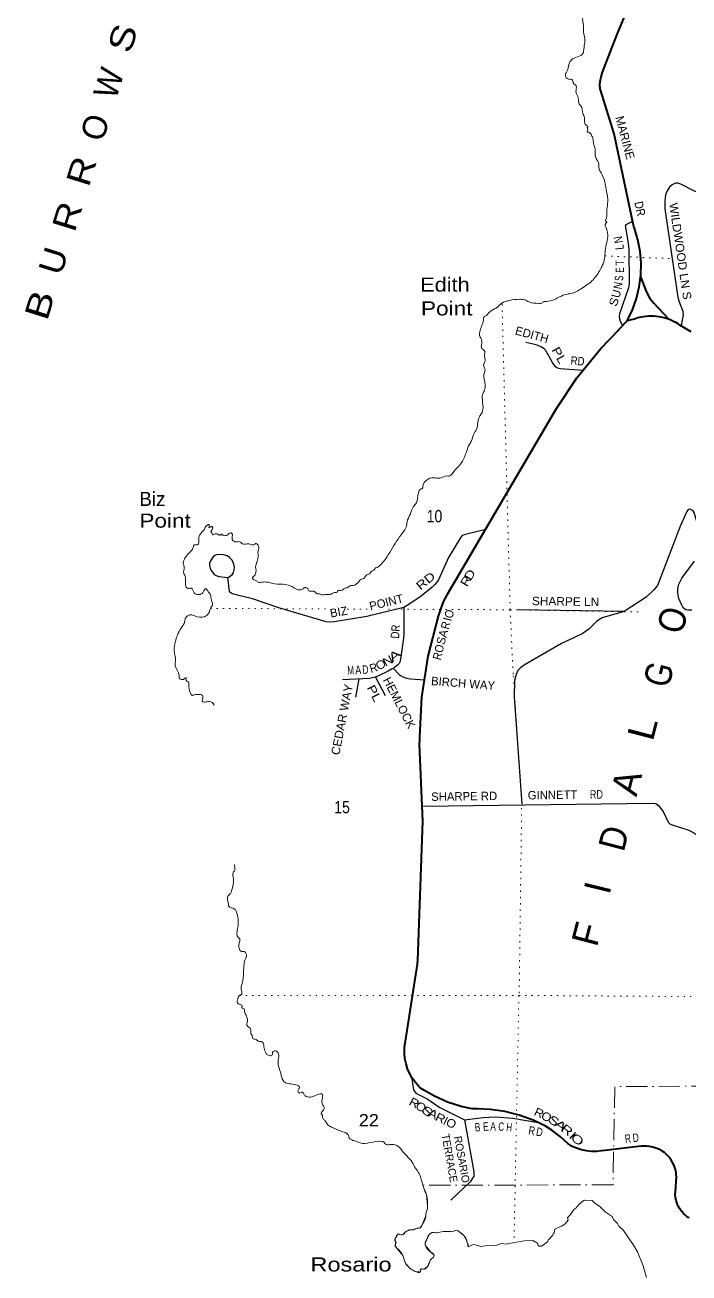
# Model space of a CAD drawing. Header units: feet. Extents: x -493433 to -244333, y 184684 to 373072.
# Drawn here: x -412819 to -403389, y 340089 to 357814 of the extents above; entities that cross this region are included whole.
import ezdxf
from ezdxf.enums import TextEntityAlignment as Align

# ---------------------------------------------------------------- set-up
doc = ezdxf.new("R2010")
doc.units = ezdxf.units.FT
doc.header["$LTSCALE"] = 60
doc.linetypes.add('DOT_DASHED', pattern=[7.7, 5, -1.2, 0.3, -1.2])
doc.linetypes.add('DOTTED', pattern=[1.5, 0.3, -1.2])
for name, color, linetype, lineweight in [('26', 7, 'Continuous', 40), ('27', 7, 'Continuous', 13), ('29', 7, 'Continuous', 25), ('30', 7, 'Continuous', 13), ('39', 7, 'Continuous', 13), ('41', 7, 'Continuous', 13), ('44', 7, 'DOT_DASHED', 13), ('7', 7, 'DOTTED', 13)]:
    doc.layers.add(name, color=color, linetype=linetype, lineweight=lineweight)
doc.layers.add('42', color=7, linetype='Continuous')

msp = doc.modelspace()

# ---------------------------------------------------------------- linework, layer by layer
at = {"layer": '26'}
for points in [[(-404268.77, 353613.73), (-404255.11, 353638.73), (-404193.05, 353768.74), (-404136.51, 353928.25), (-404096.96, 354092.81), (-404074.81, 354260.59), (-404070.33, 354429.77), (-404083.56, 354598.49), (-404114.35, 354764.91), (-404162.37, 354927.19), (-404171.09, 354951.24), (-404188.36, 355013.93), (-404453.34, 356267.34), (-404640.17, 356877.82), (-404648.4, 356904.72), (-404653, 356927.82), (-404654.45, 356939.73), (-404654.65, 356952.2), (-404653.18, 356977.64), (-404650.62, 357002.2), (-404649.51, 357012.82), (-404637.3, 357078.18), (-404618.33, 357141.9), (-404592.81, 357203.29), (-404415.55, 357669.52), (-404296.85, 357954.32)], [(-404077.97, 354236.66), (-403993.71, 354020.88), (-403951.05, 353940.77), (-403894.02, 353865.97), (-403677.86, 353635.13)], [(-403358.63, 353456.84), (-403517.35, 353552.97), (-403542.6, 353568.26), (-403567.35, 353582.26), (-403598.92, 353600.11), (-403668.07, 353630.79), (-403740.05, 353654.06), (-403814.07, 353669.68), (-403889.31, 353677.48), (-403964.96, 353677.38), (-404040.19, 353669.36), (-404114.16, 353653.53), (-404161.08, 353638.21), (-404186.1, 353630.04), (-404211.08, 353625.11), (-404243.77, 353618.66), (-404268.77, 353613.73)], [(-404067.06, 341889.52), (-404585.54, 341829.73), (-404631.15, 341824.46), (-404635.54, 341823.79), (-404699.01, 341816.58), (-404772.63, 341815.96), (-404845.91, 341823.05), (-404918.06, 341837.75), (-404988.27, 341859.91), (-405055.77, 341889.3), (-405082.83, 341907.37), (-405108.47, 341928.64), (-405217.09, 342029.27), (-405338.02, 342119.98), (-405442.76, 342182.61), (-405463.19, 342194.83), (-405492.76, 342208.73), (-405603.84, 342260.98), (-405800.19, 342332.5), (-406002.93, 342383.1), (-406209.85, 342412.22), (-406393.68, 342418.68), (-406419.22, 342419.58), (-406443.68, 342420.89), (-406466.39, 342422.1), (-406491.33, 342423.44), (-406516.39, 342429.19), (-406625.32, 342454.21), (-406817.67, 342516.61), (-407002.45, 342598.77), (-407152.63, 342685.39), (-407177.7, 342699.84), (-407202.63, 342716.36), (-407207.84, 342719.81), (-407225.4, 342737.1), (-407275.13, 342793.38), (-407318.7, 342854.55), (-407355.63, 342919.94), (-407385.53, 342988.83), (-407408.07, 343060.47), (-407422.99, 343134.08), (-407430.14, 343208.84), (-407429.43, 343283.94), (-407423.74, 343333.55), (-407420.88, 343358.55), (-407417.09, 343383.55), (-407244.13, 344475.08), (-407244.07, 344475.79), (-407242.63, 344493.94), (-407241.43, 344525.79), (-407166.78, 346504.98), (-407214.29, 347601.45), (-407214.05, 347653.07), (-407213.93, 347678.3), (-407212.72, 347703.07), (-407185.16, 348266.91), (-407095, 348849.52), (-406944.43, 349419.52), (-406889.25, 349581.57), (-406880.71, 349606.65), (-406868.98, 349631.57), (-406846.53, 349679.25), (-406834.82, 349704.11), (-406820.05, 349729.25), (-405298.1, 352318.49), (-405283.41, 352343.49), (-405268.92, 352368.49), (-404983.35, 352800.96), (-404638.96, 353219.66), (-404527.19, 353337.33), (-404502.89, 353362.92), (-404480.1, 353387.33), (-404292.11, 353588.73), (-404268.77, 353613.73)], [(-403431.29, 340899.54), (-403436.32, 340903.69), (-403467.97, 340933.12), (-403496.36, 340965.69), (-403521.2, 341001.06), (-403542.2, 341038.82), (-403559.14, 341078.58), (-403571.83, 341119.89), (-403580.13, 341162.29), (-403583.96, 341205.34), (-403583.26, 341248.54), (-403581.09, 341266.44), (-403578.07, 341291.25), (-403576.31, 341316.44), (-403571.41, 341386.4), (-403569.66, 341411.4), (-403567.7, 341436.4), (-403567.75, 341454.76), (-403570.75, 341485.73), (-403573.19, 341510.99), (-403577.51, 341535.73), (-403586.83, 341575.14), (-403601.98, 341618.38), (-403621.56, 341659.8), (-403645.36, 341698.95), (-403673.13, 341735.4), (-403704.55, 341768.75), (-403739.29, 341798.62), (-403776.96, 341824.71), (-403817.15, 341846.71), (-403859.42, 341864.39), (-403903.31, 341877.56), (-403948.33, 341886.06), (-403993.99, 341889.82), (-404067.06, 341889.52)], [(-403388.71, 340871.61), (-403400.88, 340877.88), (-403416.65, 340887.91), (-403431.28, 340899.54)]]:
    msp.add_lwpolyline(points, dxfattribs=at)
at = {"layer": '29'}
for p, q in [((-404312.29, 349485.12), (-405825.18, 349507.39)), ((-408075.96, 348525.81), (-408126.65, 348265.16)), ((-407838.96, 348551.66), (-407704.67, 348292.51))]:
    msp.add_line(p, q, dxfattribs=at)
for points in [[(-402855.51, 355423.92), (-403258.9, 355436.56), (-403312.95, 355453.81), (-403504.51, 355555.41), (-403548.02, 355566.51), (-403582.98, 355566.95), (-403626.83, 355543.86), (-403666.06, 355511.53), (-403696.38, 355467.69), (-403723.76, 355403.01), (-403730.68, 355317.58), (-403731.52, 355204.74), (-403547.43, 353950.24), (-403529.9, 353883.71), (-403476.97, 353750.42), (-403472.2, 353699), (-403500.57, 353542.8)], [(-404190.23, 355020.72), (-404284.6, 354975.85), (-404294.75, 354959.43), (-404293.3, 354941.58), (-404251.36, 354712.12), (-404243.05, 354624.89), (-404240.75, 354144.64), (-404248.11, 354082.87), (-404376.92, 353710.54), (-404381.54, 353675.91), (-404378, 353642.09), (-404365.38, 353608.95), (-404331.4, 353546.64)], [(-404896.24, 352906.86), (-405219.01, 352930), (-405258.56, 352939.35), (-405286.26, 352960.13), (-405328.98, 353021.72), (-405416.05, 353179.11), (-405422.42, 353191.03), (-405445.93, 353214.03), (-405493.97, 353244.13), (-405545.3, 353264.54), (-405580.43, 353275.87), (-405705.23, 353303.43)], [(-403177.99, 350444.12), (-403291.04, 350809.27), (-403315.26, 350888.98), (-403332.27, 350914.28), (-403375.26, 350939.78), (-403402.96, 350930.55), (-403421.14, 350905.24), (-403508.06, 350705.2), (-403838.11, 349854.6), (-403887.63, 349789.91), (-403997.27, 349689.57), (-404312.29, 349485.12)], [(-406279.65, 350648.62), (-406583.31, 350574.97), (-406611, 350561.12), (-406629.09, 350537.78), (-406805.73, 350250.32), (-406947.96, 349933.08), (-406997.52, 349868.54), (-407035.66, 349829.18), (-407194.91, 349699.87), (-407365.69, 349582.11), (-407440.91, 349541.91), (-407964.87, 349413.2), (-408427.36, 349335.06), (-408491.98, 349332.75), (-408540.71, 349337.35), (-409214.44, 349536.01), (-409590.36, 349662.93), (-409855.97, 349732.21), (-409892.08, 349746.78), (-409909.06, 349757.6), (-409913.67, 349766.84), (-409936.08, 349968.41)], [(-409934.08, 349966.38), (-409902.13, 349988.5), (-409872.13, 350016.21), (-409858.28, 350036.99), (-409848.18, 350073.95), (-409844.43, 350115.5), (-409851.36, 350157.06), (-409878.92, 350215.02), (-409913.67, 350249.42), (-409948.29, 350274.82), (-409999.07, 350288.67), (-410055.6, 350295.44), (-410102.92, 350290.98), (-410142.16, 350267.89), (-410185.71, 350204.45), (-410197.55, 350168.6), (-410197.55, 350140.9), (-410188.32, 350097.03), (-410171.13, 350061.56), (-410130.62, 350011.59), (-410105.23, 349995.43), (-410067.08, 349981.97), (-409936.08, 349968.41)], [(-403347.57, 349503.6), (-403407.58, 349503.6), (-403432.3, 349508.22), (-403454.44, 349522.28), (-403470.59, 349538.44), (-403495.28, 349582.1), (-403533.46, 349668.19), (-403544.45, 349709.3), (-403546.05, 349757.58), (-403546.75, 349808.58), (-403532.2, 349873.03), (-403489.98, 349955.16), (-403309.77, 350200.37)], [(-407440.91, 349541.91), (-407436.68, 349158.64), (-407443.61, 349107.72), (-407487.21, 348808.68), (-407494.95, 348764.74), (-407498.41, 348755.15), (-407504.76, 348746.49), (-407524.95, 348727.8), (-407573.42, 348689.92), (-407603.42, 348670.07), (-407662.58, 348637.8), (-407799.6, 348568.48), (-407830.17, 348555.42), (-407864.22, 348545.39), (-407926, 348534.26), (-408311.6, 348512.53)], [(-404312.29, 349485.12), (-404621.54, 349392.77), (-404697.08, 349345.75), (-404810.79, 349231.14), (-404904.84, 349165.19), (-405200.86, 349031.87), (-405715.5, 348732.41), (-405775.51, 348690.84), (-405818.42, 348644.9), (-405844.75, 348589.25), (-405868.39, 348502.74), (-405872.45, 348270.6), (-405761.67, 346746.68)], [(-407588.84, 348679.72), (-407506.49, 348591.57), (-407486.29, 348575.04), (-407451.62, 348556.99), (-407400.32, 348538.46), (-407345, 348527.63), (-407147.13, 348512.64)], [(-407176.07, 346719.44), (-403908.03, 346763.6), (-403859.92, 346755.92), (-403827.61, 346732.83), (-403757.99, 346645.29), (-403684.52, 346492.7), (-403661.44, 346469.61), (-403628.94, 346452.84), (-403393.68, 346379.79), (-403310.63, 346335.69), (-403073.67, 346120.84), (-402932.13, 346017.05), (-402849.04, 345970.87), (-402704.8, 345903.54), (-402109.93, 345687.68)], [(-407328.75, 342874.53), (-407301.06, 342689.81), (-407268.75, 342643.63), (-407107.19, 342560.51), (-406926.41, 342438.03), (-406576.36, 342264.96), (-406310.56, 342296.31), (-406133.24, 342306.52), (-405888.96, 342289.49), (-405533.17, 342228.02)], [(-406576.36, 342264.96), (-406444.58, 341527.63), (-406447.12, 341466.05), (-406494.55, 341385.47), (-406771.8, 341123.28)]]:
    msp.add_lwpolyline(points, dxfattribs=at)
at = {"layer": '39'}
msp.add_line((-409840.5, 345862.89), (-409845.15, 345892.2), dxfattribs=at)
for points in [[(-406172.3, 362379.02), (-406170.89, 362354.76), (-406122.33, 362280.81), (-406078.37, 362263.52), (-406062.7, 362244.93), (-406013.57, 362193.18), (-406000.53, 362150.45), (-405951.19, 362106.77), (-405904.33, 362044.98), (-405885.29, 362000.06), (-405801.55, 361880.79), (-405777.71, 361866.04), (-405740.94, 361804.51), (-405707.47, 361771.34), (-405684.97, 361704.13), (-405669.15, 361691.6), (-405631.85, 361650.25), (-405600.1, 361629.24), (-405595.34, 361578.64), (-405533.28, 361558.85), (-405532.35, 361516.43), (-405478.61, 361486.77), (-405459.67, 361437.83), (-405410.49, 361388.09), (-405369.94, 361316.37), (-405328.52, 361278.95), (-405321.38, 361242.43), (-405236.77, 361157.45), (-405225.9, 361108.72), (-405190.62, 361067.42), (-405163.99, 361004.14), (-405144.18, 360989.49), (-405107.39, 360927.96), (-405085.68, 360909.23), (-405021.9, 360798.54), (-405014.45, 360774.12), (-404993.1, 360741.26), (-404973.17, 360651.91), (-404963.45, 360637.52), (-404966.85, 360583.09), (-404970.16, 360532.71), (-404989.55, 360484.76), (-405041.86, 360411.42), (-405167.19, 360245.07), (-405229.81, 360163.92), (-405262.58, 360065.84), (-405266.87, 360055.86), (-405269.81, 360019.59), (-405250.3, 359914.09), (-405248.96, 359887.81), (-405264.26, 359841.77), (-405301.9, 359790.25), (-405318.44, 359774.54), (-405306.59, 359764.13), (-405323.4, 359738.32), (-405305.4, 359731.8), (-405297.95, 359707.38), (-405276.44, 359680.57), (-405262.78, 359662.05), (-405206.04, 359513.19), (-405188.35, 359494.55), (-405199.41, 359456.49), (-405193.72, 359442.2), (-405196.04, 359430.15), (-405210.41, 359341.68), (-405200.73, 359246.54), (-405173.52, 359205.46), (-405184.69, 359163.34), (-405195.07, 359151.51), (-405167.77, 359114.45), (-405143.04, 359055.26), (-405149.71, 359031.2), (-405141.21, 358889.66), (-405117.83, 358778), (-405123.56, 358711.53), (-405153.08, 358661.82), (-405133.74, 358629.01), (-405127.84, 358622.8), (-405114.91, 358576.04), (-405085.43, 358544.98), (-405068.87, 358481.96), (-405018.8, 358387.79), (-405009.03, 358375.42), (-404994.64, 358306.4), (-404965.83, 358249.12), (-404930.45, 358133.12), (-404933.5, 358092.82), (-404922.58, 358046.11), (-404894.79, 357869.74), (-404886.08, 357736.25), (-404886.55, 357718.09), (-404867.7, 357586.37), (-404874.78, 357546.18), (-404885.47, 357443.49), (-404908.99, 357391.61), (-404927.46, 357379.98), (-405021.2, 357344.05)], [(-405021.2, 357344.05), (-405068.57, 357306.92), (-405091.88, 357263.11), (-405127.19, 357144.9), (-405144.24, 357109.01), (-405131.3, 357062.24), (-405119.47, 357051.83), (-405075.31, 357042.61), (-405053.22, 357038), (-405032.18, 356993.04), (-405016.6, 356970.43), (-405002.64, 356964.01), (-404989.92, 356909.17), (-404993.26, 356856.76), (-404987.74, 356836.42), (-404957.52, 356754.88), (-404949.03, 356692.08), (-404925.45, 356667.23), (-404895.97, 356557.45), (-404873.31, 356496.29), (-404853.69, 356394.83), (-404826.13, 356367.87), (-404834.51, 356355.97), (-404827.16, 356327.52), (-404836.15, 356291.41), (-404811.95, 356290.78), (-404788.21, 356272), (-404761.17, 356224.86), (-404753.51, 356208.51), (-404745.48, 356127.54), (-404728.67, 356074.61), (-404719.5, 355959.29), (-404698.76, 355902.23), (-404675.64, 355859.23), (-404663.9, 355766.05), (-404636.95, 355714.89), (-404559.09, 355444.34), (-404542.37, 355308.64), (-404555.39, 355193.9), (-404555.58, 355107.09), (-404555.89, 355094.98), (-404561.88, 355018.42), (-404555.88, 355016.25), (-404566.33, 355002.39), (-404560.37, 354919.46), (-404564.01, 354697.47), (-404581.16, 354578.8), (-404587.31, 354496.19), (-404620.03, 354400.12), (-404656.21, 354326.36), (-404766.91, 354179.85), (-404929.31, 354062.92), (-405088.41, 353996.4), (-405120.78, 353993.2), (-405226.78, 353951.54), (-405245.13, 353943.94), (-405286.09, 353920.77), (-405451.75, 353885.58)], [(-405523.73, 353860.32), (-405660.45, 353880.02), (-405722.25, 353909.89), (-405794.69, 353917.83), (-405938.4, 353901.37), (-405997.34, 353884.73), (-406087.51, 353830.55), (-406106.23, 353808.82), (-406149.3, 353781.67), (-406243.86, 353713.46), (-406272.92, 353681.91), (-406295.36, 353672.4), (-406308.59, 353628.33), (-406361.46, 353454.06), (-406358.92, 353395.45), (-406333.99, 353344.32), (-406335.74, 353275.74), (-406338.07, 353263.68), (-406323.32, 353208.79), (-406297.51, 353191.96), (-406295.54, 353111.16), (-406284.88, 353054.35), (-406298.06, 353012.3), (-406306.9, 352982.24), (-406286.21, 352923.16), (-406304.81, 352826.74), (-406295.81, 352784.1), (-406293.77, 352626.58), (-406317.29, 352574.7), (-406321.65, 352324.47), (-406353.34, 352268.77), (-406357.53, 352262.82), (-406388.17, 352168.73), (-406404.55, 352080.33), (-406446.9, 352002.68), (-406477.54, 351908.6), (-406511.35, 351848.91), (-406550.18, 351751), (-406614.48, 351603.26), (-406741.35, 351455.14), (-406793, 351408.03), (-406827.27, 351408.92), (-406908.66, 351382.77), (-406983.38, 351380.67), (-407094.76, 351365.4), (-407170.18, 351256.31), (-407170.33, 351250.26), (-407170.54, 351242.19), (-407193.19, 351224.61), (-407242.91, 351094.67), (-407252.06, 351052.51), (-407273.35, 351008.65), (-407302.51, 350973.07), (-407349.71, 350863.26), (-407392.71, 350759.39), (-407400.2, 350703.06), (-407438.5, 350625.32), (-407478.15, 350573.86), (-407637.89, 350323.63), (-407750.86, 350167.07), (-407804.57, 350117.99), (-407833.11, 350106.62), (-407845.32, 350102.9), (-407849.71, 350088.89), (-407890.81, 350059.66), (-407928.14, 350020.26), (-407975.18, 349995.23), (-408006.52, 349953.66), (-408061.63, 349928.84), (-408076.31, 349907.01), (-408090.84, 349891.24), (-408174.6, 349851.02), (-408190.74, 349851.43), (-408246, 349820.57), (-408274.39, 349815.25), (-408331.78, 349780.4), (-408376.14, 349781.55), (-408380.44, 349771.57), (-408395.01, 349753.78), (-408421.28, 349752.43), (-408486.53, 349725.87), (-408547.03, 349727.43), (-408605.72, 349720.88), (-408625.63, 349731.49), (-408667.87, 349736.62), (-408709.5, 349765.97), (-408769.84, 349773.59), (-408785.92, 349776.03), (-408795.44, 349798.48), (-408845.24, 349824), (-408880.19, 349798.66), (-408962.87, 349800.8), (-408998.66, 349821.92), (-409112.52, 349867.27), (-409275.71, 349877.55), (-409390.09, 349902.73), (-409479.08, 349894.94)], [(-405451.75, 353885.58), (-405465.91, 353874.59), (-405500.14, 353858.48), (-405523.46, 353863.25)], [(-409479.08, 349894.94), (-409509.17, 349901.78), (-409522.98, 349914.25), (-409588.56, 349954.3), (-409577.85, 349978.26), (-409557.27, 349993.87), (-409546.47, 350021.86), (-409537.07, 350074.1), (-409543.8, 350126.76), (-409530.62, 350168.83), (-409528.29, 350180.87), (-409508.2, 350257.07), (-409507.95, 350345.89), (-409499.07, 350377.97), (-409502.32, 350408.33), (-409521.73, 350439.12), (-409547.68, 350449.88), (-409553.94, 350441.97), (-409602.59, 350433.14), (-409640.65, 350444.21), (-409729.43, 350444.5), (-409757.09, 350467.43), (-409789.16, 350476.33), (-409839.63, 350475.62), (-409878.72, 350525.09), (-409873.36, 350577.43), (-409877.19, 350585.61), (-409892.96, 350600.15), (-409909.14, 350598.55), (-409956.5, 350561.42), (-410004.75, 350568.73), (-410022.89, 350569.2), (-410020.67, 350577.22), (-410034.63, 350583.64), (-410053.3, 350563.94), (-410075.12, 350578.64), (-410135.67, 350578.18), (-410153.97, 350572.6), (-410165.25, 350605.19), (-410175.23, 350609.49), (-410172.6, 350633.64), (-410153.83, 350657.39), (-410159.11, 350687.81), (-410162.99, 350693.96), (-410171.21, 350688.12), (-410185.42, 350684.45), (-410205.85, 350674.89), (-410202.76, 350717.21), (-410239.41, 350704.02), (-410271, 350652.35), (-410335.57, 350573.27), (-410350.86, 350527.23), (-410356.96, 350446.64), (-410375.52, 350430.97), (-410424.12, 350424.15), (-410426.39, 350414.12), (-410531.02, 350267.43), (-410560.59, 350215.71), (-410571.65, 350177.64), (-410557.32, 350106.62), (-410565.32, 350030.11), (-410546.23, 349987.21), (-410539.14, 349948.67), (-410528, 349831.29), (-410506.28, 349812.56), (-410475.98, 349813.79), (-410455.77, 349815.29), (-410417.13, 349747.66), (-410330.88, 349727.25), (-410322.76, 349729.06), (-410287.65, 349760.45), (-410252.14, 349807.98), (-410224.68, 349776.99), (-410183.82, 349717.39), (-410177.14, 349662.71), (-410163.95, 349626.03), (-410157.11, 349577.4), (-410186.58, 349529.71), (-410199.91, 349481.61), (-410237.6, 349428.07), (-410270.37, 349408.73), (-410409.27, 349422.43), (-410461.34, 349437.91), (-410528.8, 349403.32), (-410547.98, 349363.44), (-410548.19, 349355.37), (-410559.35, 349313.27), (-410616, 349227.93), (-410665.21, 349118.16), (-410687.44, 349037.99), (-410695.21, 348890.82), (-410682.01, 348775.4), (-410686.61, 348753.32), (-410668.55, 348670.07), (-410632.23, 348590.4), (-410621.73, 348527.55), (-410569.55, 348516.1)], [(-410569.55, 348516.1), (-410555.02, 348531.87), (-410530.52, 348543.35), (-410529.38, 348509.01), (-410503.73, 348486.13), (-410490.53, 348449.45), (-410490.74, 348441.38), (-410469.47, 348325.76), (-410440.05, 348292.7), (-410425.83, 348296.37), (-410363.01, 348306.85), (-410298.83, 348291.05), (-410298.31, 348232.5), (-410304.92, 348210.46), (-410264.9, 348197.31), (-410198.14, 348203.66), (-410138.68, 348161.73), (-410138.98, 348149.63)], [(-409841.79, 345846.57), (-409845.78, 345796.21), (-409856.12, 345786.38), (-409863.76, 345723.99), (-409858.69, 345685.51), (-409885.19, 345516.62), (-409900.28, 345478.65), (-409904.46, 345472.71), (-409920.91, 345461.02), (-409944.32, 345413.18), (-409928.43, 345323.94), (-409926.87, 345305.74), (-409831.47, 345248.75), (-409810.52, 345199.76), (-409801.16, 345171.26), (-409789.92, 345057.91), (-409799.93, 344981.46), (-409787.15, 344849.91), (-409769.36, 344835.32), (-409770.23, 344801.02), (-409780.55, 344712.46), (-409773.11, 344688.04), (-409733.6, 344654.73), (-409727.5, 344656.58), (-409685.57, 344639.35), (-409677.17, 344572.51), (-409687.77, 344552.6), (-409707.93, 344474.39), (-409714.78, 344363.54), (-409735.08, 344200.54), (-409750.57, 344146.44), (-409740.02, 344085.61), (-409745.13, 344043.34), (-409769.59, 344033.89), (-409801.63, 343964.06), (-409804.21, 343941.92), (-409792.88, 343911.35), (-409748.78, 343900.11), (-409735.08, 343883.61), (-409735.53, 343865.45), (-409741.89, 343853.5), (-409739.52, 343867.56)], [(-409842.65, 345850.94), (-409840.5, 345862.89), (-409841.17, 345854.49)], [(-409734.09, 343843.21), (-409709.89, 343842.57), (-409699.17, 343787.8), (-409672.12, 343740.66), (-409662.87, 343708.12), (-409657.54, 343679.72), (-409667.35, 343611.34), (-409659.69, 343594.99), (-409633.94, 343576.15), (-409614.29, 343555.45), (-409609.88, 343490.75), (-409592.41, 343464.04), (-409589.09, 343435.7), (-409571.5, 343413.03), (-409549.38, 343410.44), (-409507.7, 343383.12), (-409453.51, 343371.63), (-409445.6, 343365.37), (-409432, 343344.82), (-409427.08, 343300.28), (-409404.73, 343227.03), (-409383.37, 343194.18), (-409361.45, 343183.51), (-409313.16, 343178.23), (-409295.58, 343234.29), (-409277.13, 343245.93), (-409221.43, 343214.2), (-409222.04, 343111.26), (-409210.7, 343001.95), (-409182.71, 342912.41), (-409179.14, 342894.15), (-409137.05, 342804.23), (-409042.99, 342773.53), (-408952.66, 342755.04), (-408924.83, 342738.17), (-408923.49, 342711.88), (-408942.51, 342678.06), (-408941.06, 342655.82), (-408923.11, 342647.28), (-408878.44, 342658.23), (-408862.83, 342637.64), (-408839.4, 342606.75), (-408767.27, 342586.71), (-408683.87, 342612.82), (-408594.74, 342626.65), (-408598.35, 342564.17), (-408600.73, 342550.09), (-408594.36, 342483.31), (-408571.19, 342442.34), (-408571.64, 342424.18), (-408590.62, 342392.37), (-408611.91, 342348.51), (-408596.24, 342329.94), (-408592.99, 342299.57), (-408571.73, 342262.68), (-408555.9, 342250.16), (-408520.95, 342196.77), (-408465.36, 342161.01), (-408333.61, 342105.11), (-408230.09, 342049.93), (-408213.02, 342007.1), (-408195.33, 341988.47), (-408161.46, 341971.44), (-408137.37, 341966.78), (-408059.44, 341936.5), (-407920.1, 341940.96), (-407754.19, 341958.85), (-407726.12, 341952.07), (-407710.39, 341935.51), (-407704.6, 341925.27), (-407672.7, 341910.32), (-407599.9, 341916.5), (-407519.91, 341888.18), (-407498.19, 341869.45), (-407425.8, 341780.77), (-407370.66, 341726.85), (-407306.28, 341640.39), (-407296.72, 341619.96), (-407201.97, 341458.02), (-407190.9, 341417.37), (-407168.8, 341335.05)], [(-407168.8, 341335.05), (-407161.41, 341307.59), (-407117.75, 341199.46), (-407101.5, 341045.63), (-407102.48, 341007.3), (-407124.65, 340929.14), (-407125.37, 340900.9), (-407185.38, 340763.17), (-407208.43, 340729.45), (-407230.71, 340725.98), (-407252.89, 340726.56), (-407301.91, 340703.61), (-407348.33, 340702.8), (-407407.48, 340678.09), (-407415.7, 340672.24), (-407452.97, 340634.86), (-407483.37, 340629.6), (-407517.29, 340644.6)], [(-407517.29, 340644.6), (-407561.29, 340581.14), (-407564.23, 340544.89), (-407550.47, 340530.4), (-407561.84, 340480.22), (-407538.57, 340443.29), (-407452.52, 340336.08), (-407412.95, 340226.05), (-407342.26, 340149.52), (-407300.53, 340124.21), (-407290.55, 340119.92), (-407262.68, 340105.07), (-407208.23, 340103.65), (-407194.96, 340149.73), (-407176.87, 340147.25), (-407148.68, 340144.5), (-407101.38, 340179.6), (-407064.89, 340265.46), (-407052.23, 340287.34), (-407017.28, 340312.68), (-407010.46, 340342.78), (-407049.81, 340382.15), (-407133.95, 340485.27), (-407130.8, 340529.6), (-407124.44, 340541.55), (-407075.55, 340639.19), (-407036.61, 340662.41), (-406978.14, 340660.89), (-406880.89, 340676.53), (-406729.35, 340684.72), (-406690.72, 340695.82), (-406664.76, 340685.06), (-406587.72, 340620.48), (-406543.24, 340544.63), (-406541.8, 340522.39), (-406526.43, 340491.71)], [(-406526.43, 340491.71), (-406527.67, 340483.5), (-406528.82, 340470.02)]]:
    msp.add_spline(points, degree=3, dxfattribs=at)
at = {"layer": '44'}
for points in [[(-402393, 345402.87), (-402393.04, 345404.36), (-403041.02, 345401.21), (-403055.93, 342743.36), (-404444.1, 342735.56), (-404467.49, 341342.62), (-407168.73, 341334.82)], [(-407168.73, 341334.82), (-407161.41, 341307.59), (-407117.75, 341199.46), (-407101.5, 341045.63), (-407102.48, 341007.3), (-407124.65, 340929.14), (-407125.37, 340900.9), (-407185.38, 340763.17), (-407208.43, 340729.45), (-407230.71, 340725.98), (-407252.89, 340726.56), (-407301.91, 340703.61), (-407348.33, 340702.8), (-407407.48, 340678.09), (-407415.7, 340672.24), (-407452.97, 340634.86), (-407483.37, 340629.6), (-407517.29, 340644.6), (-407561.29, 340581.14), (-407564.23, 340544.89), (-407550.47, 340530.4), (-407561.84, 340480.22), (-407538.57, 340443.29), (-407452.52, 340336.08), (-407412.95, 340226.05), (-407342.26, 340149.52), (-407300.53, 340124.21), (-407262.68, 340105.07), (-407208.23, 340103.65), (-407194.96, 340149.73), (-407148.68, 340144.5), (-407101.38, 340179.6), (-407064.89, 340265.46), (-407052.23, 340287.34), (-407017.28, 340312.68), (-407010.46, 340342.78), (-407049.81, 340382.15), (-407133.95, 340485.27), (-407130.8, 340529.6), (-407124.44, 340541.55), (-407075.55, 340639.19), (-407036.61, 340662.41), (-406978.14, 340660.89), (-406880.89, 340676.53), (-406729.35, 340684.72), (-406690.72, 340695.82), (-406664.76, 340685.06), (-406587.72, 340620.48), (-406543.24, 340544.63), (-406541.8, 340522.39), (-406526.43, 340491.71), (-406529.22, 340461.5), (-406451.67, 340495.83), (-406425.56, 340491.11), (-406347.54, 340464.86), (-406252.29, 340480.56), (-406145.53, 340473.75), (-406053.87, 340507.71), (-405987.47, 340499.92), (-405946.94, 340506.95), (-405723.95, 340547.59), (-405606.89, 340548.58), (-405549.14, 340518.82), (-405541.12, 340516.6), (-405533.78, 340488.15), (-405518.11, 340469.58), (-405483.72, 340472.72), (-405438.59, 340501.82), (-405430.32, 340509.68), (-405397.44, 340533.06), (-405388.82, 340555.04), (-405324.44, 340626.04), (-405315.87, 340646), (-405303.57, 340653.76), (-405303.26, 340665.86), (-405294.06, 340710.03), (-405248.98, 340737.12), (-405194.02, 340755.88), (-405142.68, 340790.88), (-405105.09, 340840.38)], [(-405105.09, 340840.38), (-405114.41, 340870.89), (-405095.59, 340896.65), (-405081.22, 340906.37), (-405022.55, 340991.66), (-404995.87, 341009.13), (-404947.94, 341068.44), (-404898.42, 341111.56), (-404871.89, 341123), (-404765.08, 341118.2), (-404725.68, 341080.84), (-404658.14, 341038.72), (-404577.53, 340955.87), (-404482.28, 340892.84), (-404461.23, 340847.88), (-404406.11, 340793.96), (-404386.93, 340755.11), (-404363.35, 340730.27), (-404329.64, 340707.19), (-404177.91, 340485.24), (-404121.85, 340388.9), (-404038.12, 340190.92), (-403993.95, 340024.23)]]:
    msp.add_lwpolyline(points, dxfattribs=at)
msp.add_spline([(-406526.43, 340491.71), (-406527.67, 340483.5), (-406528.82, 340470.02)], degree=3, dxfattribs=at)
at = {"layer": '7'}
for p, q in [((-404583.95, 354534.39), (-403599.09, 354494.06)), ((-405928.67, 349511.06), (-406044.81, 353860.99)), ((-410187.06, 349528.31), (-408542.15, 349520.69)), ((-408244.41, 349519.31), (-407960.57, 349517.99)), ((-407658.26, 349516.59), (-405932.33, 349508.59)), ((-405928.66, 349509.83), (-404075.91, 349477.35)), ((-405804.71, 344027.92), (-405873.8, 340520.28))]:
    msp.add_line(p, q, dxfattribs=at)
for points in [[(-405929.89, 349511.05), (-405884.63, 348570.2), (-405764.74, 346782.48), (-405800.67, 344027.81)], [(-409770.57, 344032.35), (-405804.61, 344031.95), (-400356.29, 343994.13)]]:
    msp.add_lwpolyline(points, dxfattribs=at)

# ---------------------------------------------------------------- texts
at = {"layer": '27'}
msp.add_text('MARINE', height=121, rotation=285.016, dxfattribs=at).set_placement((-404437.92, 356502.23))
at = {"layer": '27', "width": 0.9}
msp.add_text('DR', height=121, rotation=281.937, dxfattribs=at).set_placement((-404166.33, 355294.62))
at = {"layer": '27'}
for s, rotation, width, p in [('R', 59.553, 1.25, (-406505.68, 349887.3)), ('D', 59.553, 1.25, (-406450.54, 349975.82)), ('O', 71.196, 0.95, (-406737.54, 349430.55)), ('R', 75.203, 0.9, (-406787.48, 349272.38)), ('R', 75.203, 0.9, (-406902.92, 348835.81)), ('O', 75.203, 0.9, (-406878.1, 348942.65)), ('R', 334.986, 1.1, (-405543.39, 342308.85)), ('O', 330.809, 1.15, (-405442.17, 342255.87)), ('S', 329.122, 1.35, (-405338.35, 342199.75)), ('A', 323.126, 1.6, (-405247.55, 342137.17)), ('R', 323.126, 1.4, (-405157.08, 342071.77)), ('I', 317.187, 1.35, (-405081.23, 341998.83)), ('O', 320.322, 1.45, (-405011.66, 341939.28)), ('R', 6.578, 0.75, (-404250.19, 341938.12)), ('D', 6.578, 0.75, (-404139.34, 341951.65))]:
    msp.add_text(s, height=120, rotation=rotation, dxfattribs=dict(at, width=width)).set_placement(p, align=Align.CENTER)
for s, p in [('I', (-406761.83, 349358.89)), ('A', (-406821.53, 349156.32)), ('S', (-406851.09, 349053.63))]:
    msp.add_text(s, height=120, rotation=75.203, dxfattribs=at).set_placement(p, align=Align.CENTER)
at = {"layer": '30'}
for s, rotation, width, p in [('WILDWOOD LN S', 278.348, 1.05, (-403671.12, 355277.88)), ('PL', 298.894, 1.25, (-405344.69, 353201.3)), ('RD', 355.899, 0.85, (-405073.97, 352989.78)), ('RD', 39.076, 1.25, (-407203.82, 349780.75)), ('SHARPE LN', 359.157, 1.05, (-405620.53, 349574.39)), ('DR', 85.705, 0.85, (-407506.71, 349096.33)), ('CEDAR WAY', 78.995, 1.05, (-408355.8, 347437.18)), ('PL', 297.393, 1.25, (-407967.46, 348402.85)), ('RD', 0.774, 0.8, (-404796.03, 346825.6)), ('D', 350.198, 0.8, (-405567.66, 342041.34))]:
    msp.add_text(s, height=120, rotation=rotation, dxfattribs=dict(at, width=width)).set_placement(p)
for s, rotation, width, p in [('N', 100.358, 0.85, (-404333.96, 354774.71)), ('L', 95.442, 0.9, (-404317.26, 354665.8)), ('T', 90.274, 0.8, (-404312.15, 354437.77)), ('E', 90.274, 0.7, (-404311.63, 354334.61)), ('N', 79.205, 0.85, (-404339.46, 354102.58)), ('S', 89.274, 0.7, (-404323.24, 354216.83)), ('U', 73.917, 0.95, (-404364.65, 353980.01)), ('S', 70.917, 1.1, (-404399.26, 353862.15)), ('N', 28.611, 1.2, (-407638.26, 348730.8)), ('A', 38.008, 1.6, (-407534.83, 348810.95)), ('M', 3.225, 0.7, (-408190.43, 348589.47)), ('A', 3.225, 0.8, (-408083.49, 348594.1)), ('D', 5.225, 0.75, (-407978.86, 348600.89)), ('R', 16.413, 0.95, (-407852.38, 348626.87)), ('O', 26.835, 1.1, (-407740.38, 348676.89)), ('R', 332.775, 1.15, (-407318.15, 342453.53)), ('O', 332.775, 1.15, (-407222.55, 342393.86)), ('S', 325.882, 1.45, (-407136.33, 342334.82)), ('A', 333.692, 1.3, (-407052.08, 342295.59)), ('R', 333.692, 1.15, (-406944.13, 342235.27)), ('O', 333.692, 1.1, (-406791.38, 342161.98)), ('B', 3.295, 0.75, (-406388.26, 342100.56)), ('E', 3.295, 0.75, (-406270.92, 342109.38)), ('A', 359.012, 0.75, (-406172.12, 342112.2)), ('C', 356.012, 0.7, (-406060.25, 342109.32)), ('H', 354.198, 0.7, (-405948.34, 342097.78)), ('R', 350.198, 0.8, (-405631.52, 342050.78))]:
    msp.add_text(s, height=120, rotation=rotation, dxfattribs=dict(at, width=width)).set_placement(p, align=Align.CENTER)
for s, height, rotation, p in [('EDITH', 120, 344.547, (-405867.35, 353421.97)), ('POINT', 120, 13.801, (-407911.92, 349498.29)), ('BIZ', 120, 9.59, (-408476.12, 349398.42)), ('HEMLOCK', 120, 297.393, (-407739.52, 348511.9)), ('BIRCH WAY', 120, 355.668, (-407055.63, 348439.59)), ('SHARPE RD', 120, 0.774, (-407049.33, 346793.65)), ('GINNETT', 120, 0.774, (-405677.93, 346814.49)), ('TERRACE', 109.1, 280.133, (-406903.35, 342054.67)), ('ROSARIO', 109.1, 280.133, (-406727.97, 342024.42))]:
    msp.add_text(s, height=height, rotation=rotation, dxfattribs=at).set_placement(p)
msp.add_text('I', height=120, rotation=333.692, dxfattribs=at).set_placement((-406871.33, 342196.94), align=Align.CENTER)
at = {"layer": '41'}
for s, height, rotation, width, p in [('S', 343, 72.707, 1.25, (-411324.64, 357393.16)), ('W', 342.9, 72.705, 0.95, (-411527.77, 356740.85)), ('R', 342.9, 72.704, 1.2, (-411914.72, 355498.11)), ('R', 342.9, 72.704, 1.2, (-412114.64, 354856.13)), ('U', 342.9, 72.703, 1.1, (-412306.49, 354239.93)), ('B', 342.9, 72.705, 1.3, (-412506.41, 353597.94))]:
    msp.add_text(s, height=height, rotation=rotation, dxfattribs=dict(at, width=width)).set_placement(p)
msp.add_text('O', height=342.9, rotation=72.707, dxfattribs=at).set_placement((-411714.82, 356140.11))
at = {"layer": '42'}
for s, width, p in [('Edith', 1.15, (-407205.7, 354027.22)), ('Point', 1.2, (-407195.77, 353688.96)), ('Point', 1.2, (-411195.28, 350674.4)), ('Rosario', 1.25, (-408765.21, 340110.99))]:
    msp.add_text(s, height=200, dxfattribs=dict(at, width=width)).set_placement(p)
msp.add_text('Biz', height=200, dxfattribs=at).set_placement((-411195.27, 350982.82))
for s, rotation, width, p in [('O', 75.198, 0.9, (-403487.03, 349145.03)), ('G', 75.376, 0.85, (-403679.51, 348383.98)), ('L', 75.377, 1.1, (-403904.88, 347627.53)), ('D', 75.377, 0.9, (-404316.5, 346058.58))]:
    msp.add_text(s, height=378.2, rotation=rotation, dxfattribs=dict(at, width=width)).set_placement(p)
for s, rotation, p in [('A', 75.373, (-404135.51, 346843.41)), ('I', 76.312, (-404520.31, 345449.51)), ('F', 75.376, (-404698.08, 344706.68))]:
    msp.add_text(s, height=378.2, rotation=rotation, dxfattribs=at).set_placement(p)
at = {"layer": '7'}
for s, width, p in [('10', 0.85, (-407114.38, 350750.95)), ('15', 0.85, (-408426.55, 346618.76)), ('22', 1.1, (-408079.05, 342172.08))]:
    msp.add_text(s, height=175, dxfattribs=dict(at, width=width)).set_placement(p)

doc.saveas('drawing.dxf')
